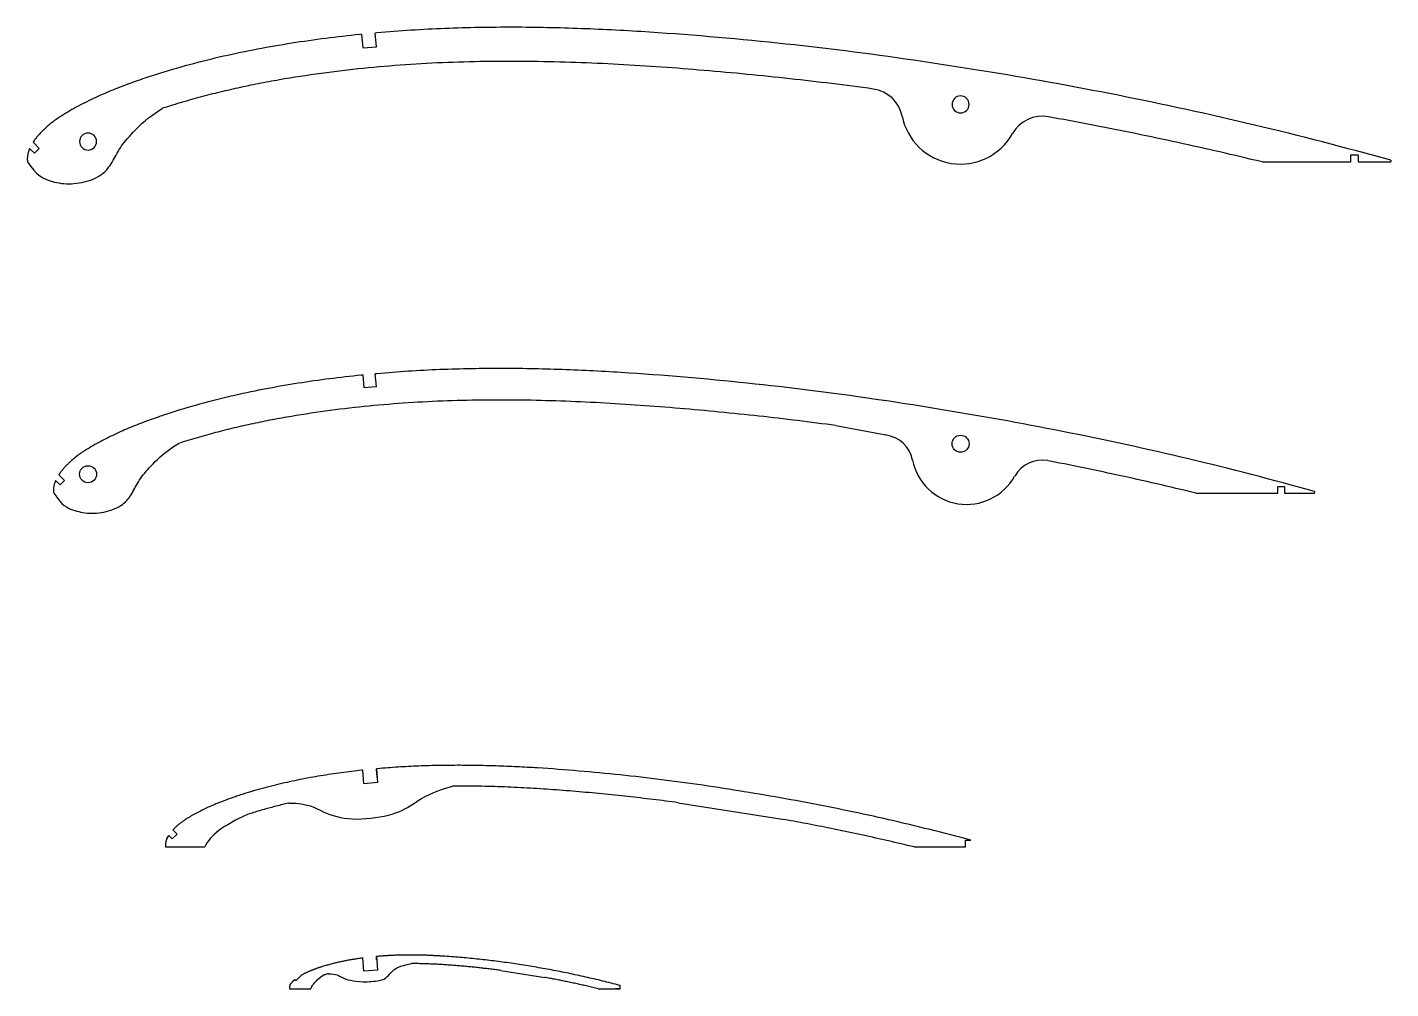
# Model space of a CAD drawing. Header units: millimetres. Extents: x -300 to 1870, y -600 to 600.
# Drawn here: x 948.7 to 1348.8, y 27.4 to 309.5 of the extents above; entities that cross this region are included whole.
import ezdxf

# ---------------------------------------------------------------- set-up
doc = ezdxf.new("R2010")
doc.units = ezdxf.units.MM
doc.layers.get('0').update_dxf_attribs({"lineweight": 30})

msp = doc.modelspace()

# ---------------------------------------------------------------- linework, layer by layer
for p, q in [((1046.8, 307.41), (1047.15, 303.42)), ((1050.79, 307.76), (1050.79, 307.77)), ((1051.14, 303.77), (1050.79, 307.76)), ((1047.15, 303.42), (1051.14, 303.77)), ((948.95, 272.76), (948.75, 271.65)), ((950.79, 272.52), (949.37, 273.93)), ((950.79, 275.35), (950.38, 275.75)), ((952.2, 273.93), (950.79, 275.35)), ((952.2, 273.93), (950.79, 272.52)), ((948.75, 271.65), (948.69, 270.76)), ((1047.13, 207.47), (1047.45, 203.78)), ((1047.45, 203.78), (1051.14, 204.11)), ((1050.81, 207.79), (1050.81, 207.8)), ((1051.14, 204.11), (1050.81, 207.79)), ((1080.63, 200.07), (1079.18, 200.04)), ((1082.07, 200.09), (1080.63, 200.07)), ((1083.52, 200.1), (1082.07, 200.09)), ((1084.97, 200.11), (1083.52, 200.1)), ((1086.41, 200.12), (1084.97, 200.11)), ((1087.86, 200.12), (1086.41, 200.12)), ((1089.31, 200.11), (1087.86, 200.12)), ((1090.75, 200.1), (1089.31, 200.11)), ((1092.2, 200.09), (1090.75, 200.1)), ((1093.65, 200.07), (1092.2, 200.09)), ((1095.1, 200.05), (1093.65, 200.07)), ((1031.89, 196.23), (1030.47, 196.02)), ((1033.31, 196.44), (1031.89, 196.23)), ((1034.73, 196.65), (1033.31, 196.44)), ((1036.15, 196.84), (1034.73, 196.65)), ((1037.57, 197.03), (1036.15, 196.84)), ((1039, 197.22), (1037.57, 197.03)), ((1040.42, 197.4), (1039, 197.22)), ((1041.85, 197.57), (1040.42, 197.4)), ((1043.27, 197.73), (1041.85, 197.57)), ((1044.7, 197.89), (1043.27, 197.73)), ((1046.13, 198.05), (1044.7, 197.89)), ((1047.56, 198.2), (1046.13, 198.05)), ((1048.99, 198.34), (1047.56, 198.2)), ((1050.42, 198.48), (1048.99, 198.34)), ((1051.85, 198.61), (1050.42, 198.48)), ((1053.28, 198.73), (1051.85, 198.61)), ((1054.72, 198.85), (1053.28, 198.73)), ((1056.15, 198.97), (1054.72, 198.85)), ((1057.59, 199.07), (1056.15, 198.97)), ((1059.02, 199.18), (1057.59, 199.07)), ((1060.46, 199.27), (1059.02, 199.18)), ((1061.89, 199.36), (1060.46, 199.27)), ((1063.33, 199.45), (1061.89, 199.36)), ((1064.77, 199.53), (1063.33, 199.45)), ((1066.21, 199.6), (1064.77, 199.53)), ((1067.65, 199.67), (1066.21, 199.6)), ((1069.09, 199.74), (1067.65, 199.67)), ((1070.53, 199.8), (1069.09, 199.74)), ((1071.97, 199.85), (1070.53, 199.8)), ((1073.41, 199.9), (1071.97, 199.85)), ((1074.85, 199.94), (1073.41, 199.9)), ((1076.3, 199.98), (1074.85, 199.94)), ((1077.74, 200.02), (1076.3, 199.98)), ((1079.18, 200.04), (1077.74, 200.02)), ((1096.55, 200.03), (1095.1, 200.05)), ((1098, 200), (1096.55, 200.03)), ((1099.45, 199.96), (1098, 200)), ((1100.9, 199.93), (1099.45, 199.96)), ((1102.35, 199.89), (1100.9, 199.93)), ((1103.8, 199.84), (1102.35, 199.89)), ((1105.25, 199.79), (1103.8, 199.84)), ((1106.7, 199.74), (1105.25, 199.79)), ((1108.15, 199.68), (1106.7, 199.74)), ((1109.61, 199.62), (1108.15, 199.68)), ((1111.06, 199.56), (1109.61, 199.62)), ((1112.51, 199.49), (1111.06, 199.56)), ((1113.96, 199.42), (1112.51, 199.49)), ((1115.41, 199.35), (1113.96, 199.42)), ((1116.87, 199.27), (1115.41, 199.35)), ((1118.32, 199.19), (1116.87, 199.27)), ((1119.77, 199.11), (1118.32, 199.19)), ((1121.23, 199.03), (1119.77, 199.11)), ((1122.68, 198.94), (1121.23, 199.03)), ((1124.14, 198.84), (1122.68, 198.94)), ((1125.59, 198.75), (1124.14, 198.84)), ((1127.04, 198.65), (1125.59, 198.75)), ((1128.5, 198.55), (1127.04, 198.65)), ((1129.95, 198.45), (1128.5, 198.55)), ((1131.41, 198.34), (1129.95, 198.45)), ((1132.86, 198.23), (1131.41, 198.34)), ((1134.32, 198.12), (1132.86, 198.23)), ((1135.77, 198), (1134.32, 198.12)), ((1137.23, 197.89), (1135.77, 198)), ((1138.68, 197.77), (1137.23, 197.89)), ((1140.14, 197.65), (1138.68, 197.77)), ((1141.59, 197.52), (1140.14, 197.65)), ((1143.05, 197.4), (1141.59, 197.52)), ((1144.5, 197.27), (1143.05, 197.4)), ((1145.96, 197.14), (1144.5, 197.27)), ((1147.41, 197.01), (1145.96, 197.14)), ((1148.86, 196.87), (1147.41, 197.01)), ((1150.32, 196.73), (1148.86, 196.87)), ((1151.77, 196.59), (1150.32, 196.73)), ((1153.23, 196.45), (1151.77, 196.59)), ((1154.68, 196.31), (1153.23, 196.45)), ((1156.13, 196.16), (1154.68, 196.31)), ((1157.59, 196.01), (1156.13, 196.16)), ((1010.1, 192.1), (1009.41, 191.94)), ((1010.78, 192.26), (1010.1, 192.1)), ((1011.47, 192.42), (1010.78, 192.26)), ((1012.15, 192.57), (1011.47, 192.42)), ((1012.84, 192.73), (1012.15, 192.57)), ((1013.52, 192.88), (1012.84, 192.73)), ((1014.22, 193.03), (1013.52, 192.88)), ((1014.91, 193.18), (1014.22, 193.03)), ((1015.61, 193.33), (1014.91, 193.18)), ((1016.3, 193.47), (1015.61, 193.33)), ((1017, 193.62), (1016.3, 193.47)), ((1017.7, 193.76), (1017, 193.62)), ((1018.39, 193.9), (1017.7, 193.76)), ((1019.09, 194.03), (1018.39, 193.9)), ((1019.8, 194.17), (1019.09, 194.03)), ((1020.52, 194.31), (1019.8, 194.17)), ((1021.23, 194.45), (1020.52, 194.31)), ((1021.95, 194.58), (1021.23, 194.45)), ((1022.67, 194.71), (1021.95, 194.58)), ((1023.38, 194.84), (1022.67, 194.71)), ((1024.1, 194.97), (1023.38, 194.84)), ((1024.82, 195.09), (1024.1, 194.97)), ((1026.23, 195.33), (1024.82, 195.09)), ((1027.64, 195.57), (1026.23, 195.33)), ((1029.06, 195.8), (1027.64, 195.57)), ((1030.47, 196.02), (1029.06, 195.8)), ((1159.04, 195.86), (1157.59, 196.01)), ((1160.49, 195.71), (1159.04, 195.86)), ((1161.95, 195.55), (1160.49, 195.71)), ((1163.4, 195.39), (1161.95, 195.55)), ((1164.81, 195.24), (1163.4, 195.39)), ((1166.23, 195.08), (1164.81, 195.24)), ((1167.64, 194.92), (1166.23, 195.08)), ((1169.06, 194.75), (1167.64, 194.92)), ((1170.47, 194.59), (1169.06, 194.75)), ((1171.88, 194.42), (1170.47, 194.59)), ((1173.3, 194.25), (1171.88, 194.42)), ((1174.71, 194.08), (1173.3, 194.25)), ((1176.12, 193.9), (1174.71, 194.08)), ((1177.53, 193.73), (1176.12, 193.9)), ((1178.95, 193.55), (1177.53, 193.73)), ((1180.36, 193.37), (1178.95, 193.55)), ((1181.77, 193.18), (1180.36, 193.37)), ((1183.18, 193), (1181.77, 193.18)), ((1184.59, 192.81), (1183.18, 193)), ((1186.01, 192.62), (1184.59, 192.81)), ((1186.01, 192.62), (1200.62, 189.87)), ((995.8, 188.24), (995.13, 188.03)), ((996.48, 188.44), (995.8, 188.24)), ((997.16, 188.65), (996.48, 188.44)), ((997.84, 188.85), (997.16, 188.65)), ((998.52, 189.05), (997.84, 188.85)), ((999.2, 189.25), (998.52, 189.05)), ((999.88, 189.44), (999.2, 189.25)), ((1000.56, 189.63), (999.88, 189.44)), ((1001.25, 189.83), (1000.56, 189.63)), ((1001.93, 190.01), (1001.25, 189.83)), ((1002.61, 190.2), (1001.93, 190.01)), ((1003.29, 190.38), (1002.61, 190.2)), ((1003.97, 190.56), (1003.29, 190.38)), ((1004.65, 190.74), (1003.97, 190.56)), ((1005.33, 190.92), (1004.65, 190.74)), ((1006.01, 191.09), (1005.33, 190.92)), ((1006.69, 191.27), (1006.01, 191.09)), ((1007.37, 191.44), (1006.69, 191.27)), ((1008.05, 191.6), (1007.37, 191.44)), ((1008.73, 191.77), (1008.05, 191.6)), ((1009.41, 191.94), (1008.73, 191.77)), ((993.78, 187.61), (993.11, 187.4)), ((994.45, 187.82), (993.78, 187.61)), ((995.13, 188.03), (994.45, 187.82)), ((1248.85, 182.19), (1248.15, 182.33)), ((1250.24, 181.92), (1248.85, 182.19)), ((1251.63, 181.64), (1250.24, 181.92)), ((1253.02, 181.37), (1251.63, 181.64)), ((1254.4, 181.09), (1253.02, 181.37)), ((1255.79, 180.8), (1254.4, 181.09)), ((1257.22, 180.51), (1255.79, 180.8)), ((1258.66, 180.22), (1257.22, 180.51)), ((1260.09, 179.92), (1258.66, 180.22)), ((958.31, 175.2), (957.01, 176.51)), ((958.31, 177.81), (957.94, 178.19)), ((959.62, 176.51), (958.31, 177.81)), ((959.62, 176.51), (958.31, 175.2)), ((1261.52, 179.62), (1260.09, 179.92)), ((1262.95, 179.32), (1261.52, 179.62)), ((1264.38, 179.01), (1262.95, 179.32)), ((1265.81, 178.71), (1264.38, 179.01)), ((1267.24, 178.4), (1265.81, 178.71)), ((1268.66, 178.09), (1267.24, 178.4)), ((1270.09, 177.78), (1268.66, 178.09)), ((1271.52, 177.46), (1270.09, 177.78)), ((1272.95, 177.15), (1271.52, 177.46)), ((1274.37, 176.83), (1272.95, 177.15)), ((1275.8, 176.51), (1274.37, 176.83)), ((1277.23, 176.19), (1275.8, 176.51)), ((1278.65, 175.86), (1277.23, 176.19)), ((956.43, 174.39), (956.37, 173.58)), ((956.61, 175.43), (956.43, 174.39)), ((1280.08, 175.54), (1278.65, 175.86)), ((1281.5, 175.21), (1280.08, 175.54)), ((1282.93, 174.88), (1281.5, 175.21)), ((1284.35, 174.54), (1282.93, 174.88)), ((1285.78, 174.21), (1284.35, 174.54)), ((1287.2, 173.87), (1285.78, 174.21)), ((1288.62, 173.54), (1287.2, 173.87)), ((1290.04, 173.19), (1288.62, 173.54)), ((1291.62, 172.81), (1290.04, 173.19)), ((1047.5, 87.58), (1047.16, 91.55)), ((1051.14, 91.93), (1051.14, 91.94)), ((1051.35, 89.52), (1051.14, 91.93)), ((1051.14, 91.93), (1051.49, 87.95)), ((1051.49, 87.95), (1047.5, 87.58)), ((1139.74, 81.99), (1170.89, 77.05)), ((989.65, 71.43), (990.24, 72.38)), ((990.24, 72.38), (991.21, 71.41)), ((991.21, 71.41), (992.63, 72.82)), ((992.63, 72.82), (991.43, 74.01)), ((989.28, 70.04), (989.24, 69.51)), ((989.39, 70.72), (989.28, 70.04)), ((989.3, 69.04), (1000.82, 69.04)), ((989.3, 69.04), (989.8, 69.04)), ((1224.03, 69.01), (1224.03, 71.01)), ((1224.03, 71.01), (1225.59, 71.01)), ((1047.5, 32.56), (1047.19, 36.45)), ((1050.14, 36.8), (1050.14, 36.8)), ((1051.22, 35.89), (1051.14, 36.89)), ((1051.14, 36.89), (1051.14, 36.89)), ((1051.14, 36.89), (1051.49, 32.91)), ((1051.49, 32.91), (1047.5, 32.56)), ((1087.68, 32.79), (1100.52, 30.75)), ((1025.68, 28.14), (1025.63, 27.86)), ((1025.78, 28.43), (1026.04, 28.89)), ((1027.22, 30.17), (1027.59, 29.8)), ((1027.59, 29.8), (1029, 31.22)), ((1029, 31.22), (1028.92, 31.29)), ((1122.71, 27.97), (1122.71, 28.36)), ((1025.63, 27.86), (1025.61, 27.64)), ((1025.64, 27.44), (1031.85, 27.44)), ((1025.64, 27.44), (1026.14, 27.44)), ((1122.71, 27.44), (1121.26, 27.44))]:
    msp.add_line(p, q)
for points in [[(1348.8, 270.46), (1343.8, 271.82), (1341.3, 272.5), (1338.8, 273.17), (1336.3, 273.84), (1333.8, 274.51), (1331.3, 275.17), (1328.8, 275.82), (1326.3, 276.47), (1323.81, 277.1), (1321.31, 277.73), (1318.81, 278.35), (1316.31, 278.97), (1313.81, 279.58), (1311.3, 280.18), (1308.8, 280.78), (1306.31, 281.37), (1303.81, 281.95), (1301.32, 282.53), (1298.83, 283.1), (1296.33, 283.67), (1293.83, 284.23), (1291.34, 284.78), (1288.84, 285.33), (1286.34, 285.87), (1283.83, 286.41), (1281.33, 286.94), (1278.83, 287.46), (1276.32, 287.98), (1273.81, 288.49), (1271.31, 289), (1268.8, 289.5), (1266.3, 289.99), (1263.81, 290.48), (1261.32, 290.96), (1258.82, 291.43), (1256.32, 291.9), (1253.83, 292.37), (1251.33, 292.82), (1248.83, 293.27), (1246.33, 293.72), (1243.83, 294.16), (1241.32, 294.6), (1238.82, 295.03), (1236.31, 295.46), (1233.81, 295.88), (1231.3, 296.29), (1228.8, 296.7), (1226.3, 297.11), (1223.81, 297.5), (1221.31, 297.9), (1218.82, 298.29), (1216.32, 298.67), (1213.82, 299.05), (1211.32, 299.42), (1208.82, 299.78), (1206.32, 300.14), (1203.82, 300.5), (1201.32, 300.85), (1198.82, 301.19), (1196.31, 301.53), (1193.81, 301.86), (1191.3, 302.18), (1188.8, 302.5), (1186.3, 302.81), (1183.81, 303.12), (1181.31, 303.41), (1178.81, 303.7), (1176.32, 303.99), (1173.82, 304.27), (1171.32, 304.54), (1168.82, 304.8), (1166.32, 305.06), (1163.82, 305.32), (1161.31, 305.56), (1158.81, 305.8), (1156.31, 306.04), (1153.81, 306.26), (1151.3, 306.49), (1148.8, 306.7), (1146.3, 306.91), (1143.8, 307.11), (1141.31, 307.31), (1138.81, 307.5), (1136.31, 307.68), (1133.81, 307.85), (1131.31, 308.02), (1128.81, 308.18), (1127.56, 308.26), (1126.31, 308.33), (1125.06, 308.4), (1123.81, 308.47), (1122.56, 308.54), (1121.31, 308.61), (1120.06, 308.67), (1118.81, 308.73), (1117.56, 308.79), (1116.31, 308.85), (1115.05, 308.91), (1113.8, 308.96), (1112.55, 309.01), (1111.3, 309.05), (1110.05, 309.1), (1108.8, 309.14), (1107.55, 309.18), (1106.3, 309.22), (1105.05, 309.25), (1103.8, 309.29), (1102.55, 309.32), (1101.3, 309.34), (1100.05, 309.37), (1098.8, 309.39), (1097.55, 309.41), (1096.3, 309.42), (1095.05, 309.44), (1093.79, 309.45), (1092.54, 309.45), (1091.29, 309.46), (1090.04, 309.46), (1088.79, 309.46), (1087.54, 309.45), (1086.29, 309.44), (1085.04, 309.43), (1083.79, 309.42), (1082.54, 309.4), (1081.29, 309.38), (1080.04, 309.35), (1078.79, 309.33), (1077.54, 309.3), (1076.29, 309.26), (1075.04, 309.22), (1073.79, 309.18), (1072.54, 309.14), (1071.29, 309.09), (1070.05, 309.04), (1068.8, 308.98), (1067.54, 308.92), (1066.29, 308.86), (1065.04, 308.79), (1063.79, 308.72), (1062.54, 308.65), (1061.29, 308.57), (1060.04, 308.49), (1058.79, 308.4), (1057.54, 308.32), (1056.29, 308.22), (1055.04, 308.13), (1053.79, 308.02), (1052.54, 307.92), (1051.29, 307.81), (1050.79, 307.77)], [(1046.81, 307.39), (1046.29, 307.34), (1045.04, 307.21), (1043.78, 307.07), (1042.53, 306.93), (1041.28, 306.79), (1040.03, 306.65), (1038.78, 306.5), (1037.53, 306.34), (1036.28, 306.18), (1035.03, 306.02), (1033.78, 305.85), (1032.54, 305.68), (1031.29, 305.51), (1030.04, 305.33), (1028.8, 305.14), (1027.54, 304.95), (1026.28, 304.76), (1025.03, 304.56), (1023.77, 304.35), (1022.52, 304.14), (1021.27, 303.93), (1020.02, 303.71), (1018.77, 303.49), (1017.52, 303.26), (1016.27, 303.02), (1015.02, 302.78), (1013.77, 302.54), (1012.53, 302.29), (1011.28, 302.03), (1010.04, 301.77), (1008.8, 301.5), (1007.54, 301.22), (1006.28, 300.94), (1005.02, 300.65), (1003.76, 300.35), (1002.5, 300.05), (1001.25, 299.74), (1000, 299.42), (998.75, 299.1), (997.5, 298.77), (996.25, 298.44), (995, 298.1), (993.76, 297.75), (992.51, 297.4), (991.27, 297.04), (990.03, 296.67), (988.8, 296.3), (987.54, 295.92), (986.28, 295.52), (985.65, 295.32), (985.02, 295.12), (984.4, 294.92), (983.77, 294.71), (983.14, 294.5), (982.52, 294.29), (981.9, 294.08), (981.27, 293.87), (980.65, 293.65), (980.03, 293.43), (979.41, 293.21), (978.8, 292.98), (978.16, 292.75), (977.53, 292.51), (976.9, 292.27), (976.27, 292.03), (975.64, 291.78), (975.02, 291.54), (974.39, 291.28), (973.76, 291.03), (973.14, 290.77), (972.52, 290.51), (971.89, 290.24), (971.27, 289.97), (970.65, 289.7), (970.03, 289.43), (969.41, 289.15), (968.8, 288.86), (968.15, 288.56), (967.5, 288.26), (966.86, 287.95), (966.21, 287.63), (965.57, 287.31), (964.94, 286.99), (964.3, 286.66), (963.67, 286.33), (963.04, 285.99), (962.42, 285.65), (961.8, 285.31), (961.19, 284.95), (960.58, 284.6), (959.98, 284.24), (959.38, 283.87), (958.8, 283.5), (958.47, 283.29), (958.15, 283.09), (957.83, 282.87), (957.52, 282.66), (957.2, 282.44), (956.89, 282.22), (956.57, 281.99), (956.26, 281.76), (955.95, 281.53), (955.64, 281.29), (955.33, 281.04), (955.03, 280.79), (954.72, 280.53), (954.41, 280.26), (954.1, 279.98), (953.8, 279.7), (953.6, 279.52), (953.41, 279.33), (953.22, 279.14), (953.02, 278.95), (952.83, 278.76), (952.64, 278.56), (952.45, 278.36), (952.27, 278.15), (952.08, 277.95), (951.9, 277.74), (951.72, 277.53), (951.54, 277.32), (951.37, 277.1), (951.2, 276.88), (951.03, 276.66), (950.86, 276.44), (950.7, 276.22), (950.55, 276), (950.4, 275.77), (950.38, 275.75)], [(949.37, 273.93), (949.27, 273.7), (949.18, 273.47), (949.1, 273.23), (949.02, 273), (948.95, 272.76)], [(1337.07, 272.09), (1339.27, 272.09)], [(1337.07, 269.94), (1337.07, 272.09)], [(1339.27, 272.09), (1339.27, 269.94)], [(948.69, 270.76), (948.7, 270.66), (948.7, 270.56), (948.71, 270.45), (948.73, 270.35), (948.74, 270.25), (948.76, 270.15), (948.78, 270.04), (948.8, 269.94)], [(1311.12, 269.94), (1337.07, 269.94)], [(1339.27, 269.94), (1348.8, 269.94)], [(1348.8, 270.46), (1348.8, 269.94)], [(1326.47, 173.3), (1321.85, 174.55), (1319.54, 175.18), (1317.23, 175.8), (1314.92, 176.42), (1312.6, 177.04), (1310.29, 177.65), (1307.97, 178.25), (1305.66, 178.85), (1303.36, 179.44), (1301.05, 180.02), (1298.73, 180.6), (1296.42, 181.17), (1294.11, 181.73), (1291.79, 182.29), (1289.47, 182.84), (1287.17, 183.39), (1284.86, 183.92), (1282.56, 184.46), (1280.25, 184.99), (1277.94, 185.51), (1275.63, 186.03), (1273.32, 186.54), (1271.01, 187.05), (1268.7, 187.55), (1266.38, 188.04), (1264.07, 188.53), (1261.75, 189.02), (1259.43, 189.5), (1257.11, 189.97), (1254.79, 190.44), (1252.47, 190.91), (1250.17, 191.36), (1247.86, 191.81), (1245.55, 192.26), (1243.24, 192.69), (1240.93, 193.13), (1238.62, 193.56), (1236.31, 193.98), (1234, 194.4), (1231.69, 194.81), (1229.37, 195.22), (1227.06, 195.62), (1224.74, 196.02), (1222.43, 196.41), (1220.11, 196.8), (1217.79, 197.19), (1215.47, 197.57), (1213.16, 197.94), (1210.86, 198.31), (1208.55, 198.67), (1206.24, 199.03), (1203.93, 199.39), (1201.62, 199.74), (1199.31, 200.08), (1197, 200.42), (1194.68, 200.75), (1192.37, 201.08), (1190.06, 201.4), (1187.74, 201.72), (1185.42, 202.03), (1183.11, 202.34), (1180.79, 202.64), (1178.47, 202.93), (1176.16, 203.22), (1173.86, 203.5), (1171.55, 203.77), (1169.24, 204.04), (1166.93, 204.31), (1164.62, 204.56), (1162.3, 204.82), (1159.99, 205.06), (1157.68, 205.3), (1155.37, 205.53), (1153.05, 205.76), (1150.74, 205.99), (1148.42, 206.2), (1146.11, 206.41), (1143.79, 206.62), (1141.47, 206.82), (1139.16, 207.01), (1136.85, 207.2), (1134.54, 207.38), (1132.23, 207.55), (1129.92, 207.72), (1127.61, 207.88), (1125.3, 208.04), (1122.99, 208.19), (1121.83, 208.26), (1120.67, 208.32), (1119.52, 208.39), (1118.36, 208.46), (1117.2, 208.52), (1116.05, 208.58), (1114.89, 208.64), (1113.73, 208.7), (1112.58, 208.75), (1111.42, 208.8), (1110.26, 208.85), (1109.1, 208.9), (1107.95, 208.95), (1106.79, 208.99), (1105.63, 209.03), (1104.47, 209.07), (1103.32, 209.11), (1102.16, 209.15), (1101, 209.18), (1099.85, 209.21), (1098.69, 209.23), (1097.53, 209.26), (1096.38, 209.28), (1095.22, 209.3), (1094.07, 209.32), (1092.91, 209.33), (1091.75, 209.35), (1090.6, 209.35), (1089.44, 209.36), (1088.28, 209.36), (1087.13, 209.37), (1085.97, 209.36), (1084.81, 209.36), (1083.66, 209.35), (1082.5, 209.34), (1081.34, 209.33), (1080.19, 209.31), (1079.03, 209.29), (1077.87, 209.27), (1076.72, 209.24), (1075.56, 209.22), (1074.41, 209.18), (1073.25, 209.15), (1072.09, 209.11), (1070.94, 209.07), (1069.78, 209.03), (1068.63, 208.98), (1067.47, 208.93), (1066.31, 208.87), (1065.16, 208.81), (1064, 208.75), (1062.84, 208.69), (1061.68, 208.62), (1060.53, 208.55), (1059.37, 208.47), (1058.21, 208.39), (1057.06, 208.31), (1055.9, 208.22), (1054.75, 208.13), (1053.59, 208.04), (1052.44, 207.94), (1051.28, 207.84), (1050.81, 207.8)], [(1047.13, 207.45), (1046.65, 207.4), (1045.49, 207.28), (1044.34, 207.16), (1043.18, 207.03), (1042.02, 206.9), (1040.86, 206.77), (1039.71, 206.63), (1038.55, 206.48), (1037.4, 206.34), (1036.24, 206.19), (1035.09, 206.03), (1033.93, 205.87), (1032.78, 205.71), (1031.62, 205.54), (1030.47, 205.37), (1029.31, 205.2), (1028.15, 205.02), (1026.99, 204.83), (1025.83, 204.64), (1024.67, 204.45), (1023.51, 204.25), (1022.35, 204.05), (1021.19, 203.84), (1020.04, 203.63), (1018.88, 203.42), (1017.73, 203.19), (1016.57, 202.97), (1015.42, 202.73), (1014.27, 202.5), (1013.12, 202.26), (1011.97, 202.01), (1010.81, 201.75), (1009.64, 201.49), (1008.48, 201.22), (1007.31, 200.94), (1006.15, 200.66), (1004.99, 200.38), (1003.83, 200.09), (1002.68, 199.79), (1001.52, 199.48), (1000.37, 199.18), (999.21, 198.86), (998.06, 198.54), (996.91, 198.21), (995.76, 197.88), (994.62, 197.54), (993.47, 197.2), (992.31, 196.84), (991.14, 196.48), (990.56, 196.29), (989.98, 196.1), (989.4, 195.92), (988.82, 195.73), (988.24, 195.53), (987.67, 195.34), (987.09, 195.14), (986.51, 194.94), (985.94, 194.74), (985.37, 194.54), (984.79, 194.33), (984.22, 194.13), (983.64, 193.91), (983.05, 193.69), (982.47, 193.47), (981.89, 193.25), (981.31, 193.02), (980.72, 192.79), (980.15, 192.55), (979.57, 192.32), (978.99, 192.08), (978.41, 191.84), (977.84, 191.59), (977.26, 191.34), (976.69, 191.09), (976.12, 190.84), (975.54, 190.58), (974.97, 190.32), (974.37, 190.04), (973.77, 189.75), (973.18, 189.47), (972.58, 189.18), (971.99, 188.88), (971.4, 188.58), (970.81, 188.28), (970.23, 187.97), (969.65, 187.66), (969.07, 187.35), (968.5, 187.03), (967.94, 186.7), (967.37, 186.37), (966.82, 186.04), (966.27, 185.7), (965.72, 185.36), (965.42, 185.17), (965.13, 184.97), (964.83, 184.78), (964.54, 184.58), (964.25, 184.38), (963.96, 184.17), (963.67, 183.96), (963.38, 183.75), (963.09, 183.53), (962.8, 183.31), (962.52, 183.08), (962.23, 182.85), (961.95, 182.6), (961.66, 182.36), (961.38, 182.1), (961.1, 181.84), (960.92, 181.67), (960.74, 181.5), (960.56, 181.33), (960.38, 181.15), (960.21, 180.97), (960.03, 180.78), (959.85, 180.6), (959.68, 180.41), (959.51, 180.22), (959.34, 180.03), (959.18, 179.83), (959.01, 179.63), (958.85, 179.44), (958.69, 179.24), (958.54, 179.03), (958.38, 178.83), (958.24, 178.62), (958.09, 178.42), (957.95, 178.21), (957.94, 178.19)], [(957.01, 176.51), (956.91, 176.29), (956.83, 176.07), (956.75, 175.86), (956.68, 175.64), (956.61, 175.43)], [(956.37, 173.58), (956.38, 173.48), (956.39, 173.38), (956.4, 173.29), (956.41, 173.19), (956.42, 173.1), (956.44, 173), (956.45, 172.91), (956.47, 172.81)], [(1291.62, 172.81), (1315.63, 172.81)], [(1315.63, 174.8), (1317.66, 174.8)], [(1315.63, 172.81), (1315.63, 174.8)], [(1317.66, 174.8), (1317.66, 172.81)], [(1317.66, 172.81), (1326.47, 172.81)], [(1326.47, 173.3), (1326.47, 172.81)], [(1225.59, 71.01), (1224.23, 71.37), (1222.71, 71.78), (1221.2, 72.18), (1219.68, 72.57), (1218.17, 72.96), (1216.65, 73.35), (1215.14, 73.73), (1213.62, 74.11), (1212.11, 74.48), (1210.59, 74.85), (1209.07, 75.22), (1207.55, 75.58), (1206.04, 75.94), (1204.53, 76.29), (1203.02, 76.64), (1201.51, 76.99), (1200, 77.33), (1198.48, 77.67), (1196.97, 78.01), (1195.45, 78.34), (1193.94, 78.67), (1192.42, 78.99), (1190.9, 79.31), (1189.39, 79.63), (1187.87, 79.95), (1186.35, 80.26), (1184.83, 80.56), (1183.3, 80.87), (1181.79, 81.17), (1180.28, 81.46), (1178.77, 81.75), (1177.26, 82.04), (1175.74, 82.32), (1174.23, 82.6), (1172.71, 82.88), (1171.2, 83.16), (1169.68, 83.43), (1168.17, 83.69), (1166.65, 83.96), (1165.13, 84.22), (1163.61, 84.48), (1162.09, 84.73), (1160.57, 84.98), (1159.05, 85.23), (1157.54, 85.48), (1156.03, 85.72), (1154.52, 85.96), (1153, 86.19), (1151.49, 86.42), (1149.98, 86.65), (1148.46, 86.88), (1146.95, 87.1), (1145.43, 87.32), (1143.91, 87.54), (1142.4, 87.75), (1140.88, 87.95), (1139.36, 88.16), (1137.84, 88.36), (1136.32, 88.56), (1134.8, 88.75), (1133.29, 88.94), (1131.78, 89.12), (1130.27, 89.3), (1128.75, 89.48), (1127.24, 89.65), (1125.72, 89.82), (1124.21, 89.98), (1122.69, 90.14), (1121.18, 90.3), (1119.66, 90.45), (1118.14, 90.6), (1116.63, 90.75), (1115.11, 90.89), (1113.59, 91.03), (1112.07, 91.16), (1110.55, 91.3), (1109.04, 91.42), (1107.53, 91.54), (1106.01, 91.66), (1104.5, 91.78), (1102.98, 91.89), (1101.47, 91.99), (1099.95, 92.1), (1098.44, 92.19), (1097.68, 92.24), (1096.92, 92.28), (1096.17, 92.33), (1095.41, 92.37), (1094.65, 92.41), (1093.89, 92.45), (1093.13, 92.49), (1092.37, 92.53), (1091.62, 92.56), (1090.86, 92.6), (1090.1, 92.63), (1089.34, 92.66), (1088.58, 92.69), (1087.82, 92.72), (1087.06, 92.75), (1086.3, 92.77), (1085.55, 92.8), (1084.79, 92.82), (1084.03, 92.84), (1083.27, 92.86), (1082.52, 92.88), (1081.76, 92.9), (1081, 92.91), (1080.24, 92.92), (1079.48, 92.94), (1078.73, 92.94), (1077.97, 92.95), (1077.21, 92.96), (1076.45, 92.96), (1075.69, 92.97), (1074.94, 92.97), (1074.18, 92.96), (1073.42, 92.96), (1072.66, 92.96), (1071.9, 92.95), (1071.15, 92.94), (1070.39, 92.93), (1069.63, 92.92), (1068.87, 92.9), (1068.11, 92.89), (1067.36, 92.87), (1066.6, 92.85), (1065.84, 92.82), (1065.08, 92.8), (1064.33, 92.77), (1063.57, 92.74), (1062.81, 92.71), (1062.05, 92.68), (1061.3, 92.64), (1060.54, 92.6), (1059.78, 92.56), (1059.02, 92.52), (1058.26, 92.48), (1057.5, 92.43), (1056.74, 92.38), (1055.99, 92.33), (1055.23, 92.27), (1054.47, 92.22), (1053.71, 92.16), (1052.96, 92.1), (1052.2, 92.03), (1051.44, 91.97), (1051.14, 91.94)], [(1047.16, 91.55), (1046.89, 91.52), (1046.13, 91.44), (1045.37, 91.35), (1044.62, 91.26), (1043.86, 91.17), (1043.1, 91.08), (1042.34, 90.98), (1041.58, 90.88), (1040.83, 90.78), (1040.07, 90.68), (1039.32, 90.57), (1038.56, 90.46), (1037.8, 90.35), (1037.04, 90.23), (1036.28, 90.12), (1035.52, 90), (1034.76, 89.87), (1034, 89.74), (1033.24, 89.62), (1032.48, 89.48), (1031.72, 89.35), (1030.97, 89.21), (1030.21, 89.07), (1029.45, 88.92), (1028.7, 88.77), (1027.94, 88.62), (1027.19, 88.46), (1026.43, 88.31), (1025.68, 88.14), (1024.91, 87.97), (1024.15, 87.8), (1023.39, 87.63), (1022.63, 87.45), (1021.86, 87.26), (1021.1, 87.07), (1020.35, 86.88), (1019.59, 86.69), (1018.83, 86.49), (1018.07, 86.29), (1017.32, 86.08), (1016.56, 85.87), (1015.81, 85.66), (1015.06, 85.44), (1014.3, 85.22), (1013.55, 84.99), (1012.79, 84.76), (1012.03, 84.52), (1011.65, 84.4), (1011.27, 84.27), (1010.89, 84.15), (1010.51, 84.03), (1010.13, 83.9), (1009.75, 83.77), (1009.37, 83.64), (1008.99, 83.51), (1008.62, 83.38), (1008.24, 83.25), (1007.87, 83.11), (1007.49, 82.98), (1007.11, 82.84), (1006.73, 82.69), (1006.34, 82.55), (1005.96, 82.4), (1005.58, 82.25), (1005.2, 82.1), (1004.82, 81.95), (1004.44, 81.79), (1004.06, 81.64), (1003.69, 81.48), (1003.31, 81.32), (1002.93, 81.15), (1002.56, 80.99), (1002.18, 80.82), (1001.8, 80.65), (1001.43, 80.48), (1001.04, 80.3), (1000.64, 80.11), (1000.25, 79.92), (999.86, 79.73), (999.48, 79.54), (999.09, 79.34), (998.7, 79.15), (998.32, 78.94), (997.94, 78.74), (997.56, 78.53), (997.19, 78.32), (996.82, 78.11), (996.45, 77.9), (996.08, 77.68), (995.72, 77.46), (995.37, 77.23), (995.17, 77.1), (994.98, 76.98), (994.78, 76.85), (994.59, 76.72), (994.4, 76.59), (994.21, 76.45), (994.02, 76.32), (993.83, 76.18), (993.64, 76.03), (993.45, 75.89), (993.27, 75.74), (993.08, 75.58), (992.89, 75.43), (992.71, 75.26), (992.52, 75.1), (992.34, 74.93), (992.22, 74.82), (992.1, 74.7), (991.98, 74.59), (991.87, 74.47), (991.75, 74.35), (991.64, 74.23), (991.52, 74.11), (991.43, 74.01)], [(1139.74, 81.99), (1138.82, 82.12), (1137.89, 82.24), (1136.97, 82.36), (1136.04, 82.48), (1135.12, 82.6), (1134.19, 82.72), (1133.26, 82.83), (1132.34, 82.95), (1131.41, 83.06), (1130.49, 83.17), (1129.56, 83.28), (1128.63, 83.39), (1127.71, 83.5), (1126.78, 83.6), (1125.85, 83.7), (1124.93, 83.81), (1123.97, 83.91), (1123.02, 84.01), (1122.07, 84.11), (1121.12, 84.21), (1120.16, 84.31), (1119.21, 84.41), (1118.26, 84.5), (1117.31, 84.59), (1116.35, 84.69), (1115.4, 84.78), (1114.45, 84.87), (1113.49, 84.95), (1112.54, 85.04), (1111.59, 85.12), (1110.63, 85.2), (1109.68, 85.29), (1108.73, 85.36), (1107.77, 85.44), (1106.82, 85.52), (1105.87, 85.59), (1104.91, 85.67), (1103.96, 85.74), (1103, 85.81), (1102.05, 85.88), (1101.1, 85.94), (1100.15, 86.01), (1099.19, 86.07), (1098.24, 86.13), (1097.29, 86.19), (1096.33, 86.25), (1095.38, 86.3), (1094.43, 86.35), (1093.48, 86.4), (1092.52, 86.45), (1091.57, 86.5), (1090.62, 86.54), (1089.67, 86.58), (1088.72, 86.62), (1087.77, 86.66), (1086.81, 86.69), (1085.86, 86.72), (1084.91, 86.75), (1083.96, 86.78), (1083.01, 86.8), (1082.06, 86.83), (1081.11, 86.85), (1080.16, 86.86), (1079.21, 86.88), (1078.26, 86.89), (1077.31, 86.9), (1076.37, 86.9), (1075.42, 86.9), (1074.47, 86.9), (1073.52, 86.9)], [(1025.57, 81.91), (1025.35, 81.86), (1024.9, 81.75), (1024.45, 81.65), (1024, 81.54), (1023.56, 81.43), (1023.11, 81.33), (1022.66, 81.21), (1022.22, 81.1), (1021.77, 80.99), (1021.32, 80.88), (1020.88, 80.76), (1020.44, 80.64), (1019.99, 80.52), (1019.55, 80.4), (1019.1, 80.28), (1018.65, 80.16), (1018.2, 80.03), (1017.76, 79.91), (1017.31, 79.78), (1016.86, 79.65), (1016.42, 79.52), (1015.97, 79.39), (1015.53, 79.25), (1015.08, 79.12), (1014.64, 78.98), (1014.2, 78.85), (1013.76, 78.71), (1013.32, 78.57)], [(1208.96, 69.01), (1207.93, 69.26), (1207, 69.48), (1206.06, 69.7), (1205.13, 69.92), (1204.2, 70.14), (1203.27, 70.36), (1202.33, 70.58), (1201.4, 70.79), (1200.46, 71.01), (1199.53, 71.22), (1198.59, 71.43), (1197.66, 71.64), (1196.72, 71.85), (1195.79, 72.06), (1194.85, 72.26), (1193.92, 72.47), (1192.98, 72.67), (1192.04, 72.87), (1191.11, 73.07), (1190.17, 73.27), (1189.23, 73.47), (1188.3, 73.67), (1187.36, 73.86), (1186.42, 74.05), (1185.48, 74.25), (1184.57, 74.43), (1183.66, 74.61), (1182.75, 74.8), (1181.84, 74.98), (1180.93, 75.16), (1180.02, 75.34), (1179.11, 75.51), (1178.2, 75.69), (1177.28, 75.86), (1176.37, 76.04), (1175.46, 76.21), (1174.55, 76.38), (1173.63, 76.55), (1172.72, 76.72), (1171.81, 76.88), (1170.89, 77.05)], [(989.24, 69.51), (989.24, 69.45), (989.25, 69.38), (989.25, 69.32), (989.26, 69.26), (989.27, 69.2), (989.28, 69.13), (989.29, 69.07), (989.3, 69.04)], [(989.65, 71.43), (989.59, 71.29), (989.54, 71.15), (989.49, 71), (989.44, 70.86), (989.39, 70.72)], [(1208.96, 69.01), (1224.03, 69.01)], [(1047.2, 36.46), (1046.89, 36.41), (1046.57, 36.37), (1046.26, 36.33), (1045.95, 36.28), (1045.64, 36.24), (1045.33, 36.19), (1045.01, 36.14), (1044.7, 36.09), (1044.38, 36.04), (1044.07, 35.99), (1043.76, 35.93), (1043.44, 35.88), (1043.13, 35.82), (1042.82, 35.77), (1042.51, 35.71), (1042.19, 35.65), (1041.88, 35.59), (1041.57, 35.52), (1041.26, 35.46), (1040.95, 35.39), (1040.64, 35.33), (1040.32, 35.26), (1040.01, 35.19), (1039.69, 35.11), (1039.38, 35.04), (1039.07, 34.96), (1038.75, 34.89), (1038.44, 34.81), (1038.13, 34.73), (1037.81, 34.64), (1037.5, 34.56), (1037.19, 34.48), (1036.88, 34.39), (1036.57, 34.3), (1036.26, 34.21), (1035.95, 34.12), (1035.64, 34.03), (1035.32, 33.93), (1035.01, 33.83), (1034.85, 33.78), (1034.7, 33.73), (1034.54, 33.68), (1034.38, 33.63), (1034.23, 33.58), (1034.07, 33.52), (1033.91, 33.47), (1033.76, 33.42), (1033.6, 33.36), (1033.45, 33.31), (1033.29, 33.25), (1033.14, 33.2), (1032.98, 33.14), (1032.82, 33.08), (1032.67, 33.02), (1032.51, 32.96), (1032.35, 32.9), (1032.19, 32.83), (1032.04, 32.77), (1031.88, 32.71), (1031.73, 32.64), (1031.57, 32.58), (1031.41, 32.51), (1031.26, 32.44), (1031.1, 32.38), (1030.95, 32.31), (1030.79, 32.24), (1030.64, 32.17), (1030.48, 32.09), (1030.32, 32.01), (1030.15, 31.94), (1029.99, 31.86), (1029.83, 31.78), (1029.67, 31.7), (1029.52, 31.62), (1029.36, 31.53), (1029.2, 31.45), (1029.05, 31.36), (1028.92, 31.29)], [(1122.71, 28.36), (1122.52, 28.41), (1121.89, 28.58), (1121.27, 28.74), (1120.64, 28.91), (1120.02, 29.07), (1119.39, 29.23), (1118.77, 29.38), (1118.14, 29.54), (1117.52, 29.69), (1116.89, 29.85), (1116.27, 30), (1115.64, 30.15), (1115.02, 30.29), (1114.39, 30.44), (1113.77, 30.58), (1113.15, 30.73), (1112.52, 30.87), (1111.9, 31.01), (1111.27, 31.15), (1110.65, 31.28), (1110.02, 31.42), (1109.4, 31.55), (1108.77, 31.69), (1108.15, 31.82), (1107.52, 31.95), (1106.89, 32.07), (1106.27, 32.2), (1105.64, 32.33), (1105.02, 32.45), (1104.39, 32.57), (1103.77, 32.69), (1103.15, 32.81), (1102.52, 32.93), (1101.9, 33.04), (1101.27, 33.16), (1100.65, 33.27), (1100.02, 33.38), (1099.4, 33.49), (1098.77, 33.6), (1098.14, 33.71), (1097.52, 33.81), (1096.89, 33.92), (1096.27, 34.02), (1095.64, 34.13), (1095.02, 34.23), (1094.39, 34.33), (1093.77, 34.43), (1093.14, 34.52), (1092.52, 34.62), (1091.9, 34.71), (1091.27, 34.81), (1090.65, 34.9), (1090.02, 34.99), (1089.4, 35.08), (1088.77, 35.16), (1088.14, 35.25), (1087.52, 35.33), (1086.89, 35.42), (1086.27, 35.5), (1085.64, 35.58), (1085.02, 35.65), (1084.39, 35.73), (1083.77, 35.8), (1083.14, 35.88), (1082.52, 35.95), (1081.89, 36.02), (1081.27, 36.09), (1080.64, 36.15), (1080.02, 36.22), (1079.39, 36.28), (1078.77, 36.34), (1078.14, 36.4), (1077.52, 36.46), (1076.89, 36.52), (1076.27, 36.57), (1075.64, 36.63), (1075.02, 36.68), (1074.39, 36.73), (1073.77, 36.78), (1073.14, 36.83), (1072.52, 36.87), (1071.89, 36.91), (1071.27, 36.96), (1070.64, 37), (1070.33, 37.02), (1070.02, 37.03), (1069.71, 37.05), (1069.39, 37.07), (1069.08, 37.09), (1068.77, 37.1), (1068.45, 37.12), (1068.14, 37.13), (1067.83, 37.15), (1067.52, 37.16), (1067.2, 37.18), (1066.89, 37.19), (1066.58, 37.2), (1066.27, 37.21), (1065.95, 37.23), (1065.64, 37.24), (1065.33, 37.25), (1065.01, 37.26), (1064.7, 37.26), (1064.39, 37.27), (1064.08, 37.28), (1063.76, 37.29), (1063.45, 37.29), (1063.14, 37.3), (1062.83, 37.3), (1062.51, 37.31), (1062.2, 37.31), (1061.89, 37.31), (1061.58, 37.31), (1061.26, 37.31), (1060.95, 37.32), (1060.64, 37.31), (1060.33, 37.31), (1060.01, 37.31), (1059.7, 37.31), (1059.39, 37.31), (1059.08, 37.3), (1058.76, 37.3), (1058.45, 37.29), (1058.14, 37.28), (1057.83, 37.27), (1057.51, 37.27), (1057.2, 37.26), (1056.89, 37.25), (1056.58, 37.24), (1056.26, 37.22), (1055.95, 37.21), (1055.64, 37.2), (1055.33, 37.18), (1055.01, 37.17), (1054.7, 37.15), (1054.39, 37.13), (1054.07, 37.11), (1053.76, 37.09), (1053.45, 37.07), (1053.14, 37.05), (1052.82, 37.03), (1052.51, 37.01), (1052.2, 36.98), (1051.89, 36.96), (1051.58, 36.93), (1051.26, 36.9), (1051.14, 36.89)], [(1087.68, 32.79), (1087.29, 32.84), (1086.91, 32.89), (1086.53, 32.94), (1086.15, 32.99), (1085.77, 33.04), (1085.39, 33.09), (1085, 33.14), (1084.62, 33.18), (1084.24, 33.23), (1083.86, 33.28), (1083.48, 33.32), (1083.09, 33.37), (1082.71, 33.41), (1082.33, 33.45), (1081.95, 33.5), (1081.57, 33.54), (1081.17, 33.58), (1080.78, 33.62), (1080.39, 33.67), (1079.99, 33.71), (1079.6, 33.75), (1079.21, 33.79), (1078.82, 33.82), (1078.42, 33.86), (1078.03, 33.9), (1077.64, 33.94), (1077.24, 33.97), (1076.85, 34.01), (1076.46, 34.05), (1076.06, 34.08), (1075.67, 34.11), (1075.28, 34.15), (1074.88, 34.18), (1074.49, 34.21), (1074.1, 34.24), (1073.71, 34.28), (1073.31, 34.31), (1072.92, 34.34), (1072.53, 34.36), (1072.13, 34.39), (1071.74, 34.42), (1071.35, 34.45), (1070.95, 34.47), (1070.56, 34.5), (1070.17, 34.52), (1069.78, 34.54), (1069.38, 34.57), (1068.99, 34.59), (1068.6, 34.61), (1068.2, 34.63), (1067.81, 34.65), (1067.42, 34.67), (1067.03, 34.68), (1066.63, 34.7), (1066.24, 34.71), (1065.85, 34.73), (1065.46, 34.74), (1065.07, 34.75), (1064.67, 34.76), (1064.28, 34.77), (1063.89, 34.78), (1063.5, 34.79), (1063.11, 34.8), (1062.71, 34.8), (1062.32, 34.81), (1061.93, 34.81), (1061.54, 34.81), (1061.45, 34.81)], [(1025.78, 28.43), (1025.76, 28.38), (1025.74, 28.32), (1025.71, 28.26), (1025.69, 28.2), (1025.68, 28.14)], [(1027.22, 30.17), (1027.2, 30.15), (1027.12, 30.08), (1027.04, 30.02), (1026.97, 29.95), (1026.89, 29.88), (1026.84, 29.83), (1026.79, 29.78), (1026.74, 29.74), (1026.7, 29.69), (1026.65, 29.64), (1026.6, 29.59), (1026.55, 29.54), (1026.51, 29.49), (1026.46, 29.44), (1026.41, 29.39), (1026.37, 29.33), (1026.33, 29.28), (1026.28, 29.23), (1026.24, 29.17), (1026.2, 29.12), (1026.16, 29.06), (1026.12, 29.01), (1026.08, 28.95), (1026.04, 28.89), (1026.04, 28.89)], [(1037.1, 31.85), (1037, 31.82), (1036.82, 31.77), (1036.64, 31.72), (1036.45, 31.66), (1036.27, 31.61), (1036.09, 31.55), (1035.9, 31.49), (1035.72, 31.44), (1035.54, 31.38)], [(1116.22, 27.44), (1115.79, 27.54), (1115.41, 27.63), (1115.02, 27.72), (1114.64, 27.81), (1114.26, 27.9), (1113.87, 27.99), (1113.49, 28.08), (1113.1, 28.17), (1112.72, 28.26), (1112.33, 28.35), (1111.94, 28.44), (1111.56, 28.52), (1111.17, 28.61), (1110.79, 28.69), (1110.4, 28.78), (1110.02, 28.86), (1109.63, 28.95), (1109.24, 29.03), (1108.86, 29.11), (1108.47, 29.19), (1108.08, 29.28), (1107.7, 29.36), (1107.31, 29.44), (1106.92, 29.52), (1106.54, 29.6), (1106.16, 29.67), (1105.79, 29.75), (1105.41, 29.82), (1105.04, 29.9), (1104.66, 29.97), (1104.28, 30.04), (1103.91, 30.12), (1103.53, 30.19), (1103.16, 30.26), (1102.78, 30.33), (1102.4, 30.4), (1102.03, 30.48), (1101.65, 30.55), (1101.28, 30.61), (1100.9, 30.68), (1100.52, 30.75)], [(1025.61, 27.64), (1025.61, 27.62), (1025.62, 27.59), (1025.62, 27.56), (1025.62, 27.54), (1025.63, 27.51), (1025.63, 27.49), (1025.63, 27.46), (1025.64, 27.44)], [(1116.22, 27.44), (1122.71, 27.44)], [(1122.71, 27.44), (1122.71, 27.97)]]:
    msp.add_lwpolyline(points)
for points in [[(1205.41, 283.4, 0.32014), (1196.94, 291.35), (1195.41, 291.56), (1193.89, 291.76), (1192.36, 291.96), (1190.84, 292.16), (1189.31, 292.36), (1187.78, 292.55), (1186.26, 292.74), (1184.73, 292.93), (1183.2, 293.12), (1181.67, 293.3), (1180.15, 293.48), (1178.62, 293.66), (1177.09, 293.84), (1175.56, 294.01), (1174.03, 294.18), (1172.5, 294.35), (1170.93, 294.52), (1169.36, 294.69), (1167.79, 294.86), (1166.22, 295.02), (1164.65, 295.18), (1163.08, 295.34), (1161.5, 295.5), (1159.93, 295.65), (1158.36, 295.8), (1156.79, 295.95), (1155.22, 296.1), (1153.64, 296.24), (1152.07, 296.38), (1150.5, 296.52), (1148.93, 296.65), (1147.35, 296.79), (1145.78, 296.92), (1144.21, 297.05), (1142.63, 297.17), (1141.06, 297.3), (1139.49, 297.42), (1137.92, 297.54), (1136.34, 297.65), (1134.77, 297.76), (1133.2, 297.87), (1131.63, 297.98), (1130.05, 298.08), (1128.48, 298.18), (1126.91, 298.28), (1125.34, 298.37), (1123.77, 298.46), (1122.2, 298.55), (1120.63, 298.63), (1119.06, 298.71), (1117.49, 298.79), (1115.92, 298.86), (1114.35, 298.93), (1112.78, 298.99), (1111.21, 299.05), (1109.64, 299.11), (1108.07, 299.16), (1106.5, 299.21), (1104.93, 299.25), (1103.37, 299.29), (1101.8, 299.33), (1100.23, 299.36), (1098.66, 299.39), (1097.1, 299.41), (1095.53, 299.43), (1093.97, 299.44), (1092.4, 299.45), (1090.84, 299.46), (1089.27, 299.46), (1087.71, 299.45), (1086.15, 299.44), (1084.58, 299.43), (1083.02, 299.4), (1081.46, 299.38), (1079.9, 299.35), (1078.34, 299.31), (1076.78, 299.27), (1075.22, 299.22), (1073.66, 299.17), (1072.1, 299.11), (1070.54, 299.05), (1068.99, 298.98), (1067.43, 298.91), (1065.87, 298.82), (1064.32, 298.74), (1062.77, 298.64), (1061.21, 298.55), (1059.66, 298.44), (1058.11, 298.33), (1056.56, 298.21), (1055.01, 298.09), (1053.46, 297.96), (1051.91, 297.83), (1050.36, 297.69), (1048.82, 297.54), (1047.27, 297.38), (1045.72, 297.22), (1044.18, 297.06), (1042.64, 296.88), (1041.09, 296.7), (1039.55, 296.52), (1038.01, 296.32), (1036.47, 296.12), (1034.94, 295.92), (1033.4, 295.71), (1031.86, 295.49), (1030.33, 295.26), (1028.8, 295.03), (1027.26, 294.79), (1025.74, 294.54), (1024.21, 294.29), (1022.69, 294.03), (1021.91, 293.89), (1021.13, 293.75), (1020.36, 293.61), (1019.58, 293.47), (1018.81, 293.33), (1018.04, 293.18), (1017.26, 293.03), (1016.49, 292.88), (1015.74, 292.73), (1014.98, 292.58), (1014.23, 292.43), (1013.48, 292.27), (1012.72, 292.12), (1011.97, 291.96), (1011.22, 291.8), (1010.47, 291.63), (1009.73, 291.47), (1008.99, 291.3), (1008.25, 291.13), (1007.51, 290.96), (1006.77, 290.79), (1006.03, 290.61), (1005.29, 290.44), (1004.56, 290.26), (1003.82, 290.07), (1003.08, 289.89), (1002.35, 289.7), (1001.61, 289.52), (1000.88, 289.32), (1000.15, 289.13), (999.41, 288.94), (998.68, 288.74), (997.94, 288.54), (997.2, 288.33), (996.46, 288.13), (995.73, 287.92), (994.99, 287.71), (994.25, 287.49), (993.52, 287.28), (992.78, 287.06), (992.05, 286.84), (991.32, 286.62), (990.59, 286.39), (989.86, 286.17), (989.13, 285.94), (988.41, 285.71)], [(1205.41, 283.4, 0.69624), (1237.83, 278.26)], [(1311.12, 269.94), (1309.41, 270.35), (1307.88, 270.72), (1306.34, 271.09), (1304.8, 271.45), (1303.26, 271.81), (1301.72, 272.17), (1300.18, 272.53), (1298.64, 272.88), (1297.1, 273.24), (1295.56, 273.59), (1294.02, 273.94), (1292.48, 274.28), (1290.93, 274.63), (1289.39, 274.97), (1287.85, 275.31), (1286.3, 275.65), (1284.76, 275.98), (1283.21, 276.31), (1281.67, 276.64), (1280.12, 276.97), (1278.58, 277.3), (1277.03, 277.62), (1275.48, 277.94), (1273.93, 278.26), (1272.39, 278.58), (1270.89, 278.88), (1269.38, 279.19), (1267.88, 279.49), (1266.38, 279.79), (1264.88, 280.08), (1263.38, 280.38), (1261.87, 280.67), (1260.37, 280.96), (1258.87, 281.25), (1257.36, 281.53), (1255.86, 281.82), (1254.35, 282.1), (1252.85, 282.38), (1251.34, 282.65), (1249.83, 282.93), (1248.33, 283.2, 0.319803), (1237.83, 278.26)], [(1208.45, 182.51, 0.69624), (1238.44, 177.76)]]:
    msp.add_lwpolyline(points, format="xyb")
for points in [[(1222.57, 289.33, 0.414214), (1220.07, 286.83, 0.414214), (1222.57, 284.33, 0.414214), (1225.07, 286.83, 0.414214)], [(966.52, 278.44, 0.414214), (964.02, 275.94, 0.414214), (966.52, 273.44, 0.414214), (969.02, 275.94, 0.414214)]]:
    msp.add_lwpolyline(points, format="xyb", close=True)
for centre in [(1222.57, 187.31), (966.52, 178.36)]:
    msp.add_circle(centre, 2.5)
for centre, start, end in [((1199.38, 180.7), 11.2924, 82.3003), ((1246.51, 173.23), 79.7433, 150.6811)]:
    msp.add_arc(centre, 9.25, start, end)
for points in [[(948.8, 269.94), (951.39, 266.01), (954.76, 264.46), (959.95, 263.23), (966.37, 264), (971.48, 266.51), (973.99, 270.38), (976.04, 274.59), (980.07, 279.08), (983.86, 282.83), (988.41, 285.71)], [(956.47, 172.81), (958.87, 169.18), (961.99, 167.75), (966.79, 166.6), (972.73, 167.32), (977.45, 169.64), (979.78, 173.22), (981.68, 177.12), (985.4, 181.27), (988.91, 184.74), (993.11, 187.4)], [(1025.57, 81.91), (1031, 81.91), (1035.19, 79.04), (1043.56, 76.57), (1055.52, 78.1), (1062.01, 81.26), (1065.69, 84.51), (1073.52, 86.9)], [(1013.32, 78.57), (1006.06, 75.21), (1002.37, 72.44), (1000.82, 69.04)], [(1037.1, 31.85), (1039.36, 31.85), (1040.98, 30.59), (1043.34, 29.89), (1046.9, 29.33), (1052.61, 29.74), (1054.2, 30.74), (1055.94, 32.86), (1057.71, 34.04), (1061.45, 34.81)]]:
    msp.add_open_spline(points, degree=3)
msp.add_open_spline([(1031.85, 27.44), (1031.87, 27.48), (1032.09, 27.85), (1032.45, 28.6), (1033.46, 29.72), (1034.41, 30.66), (1035.54, 31.38)], degree=3, knots=[4.87653, 4.87653, 4.87653, 4.87653, 5, 6, 7, 8, 8, 8, 8])

doc.saveas('drawing.dxf')
